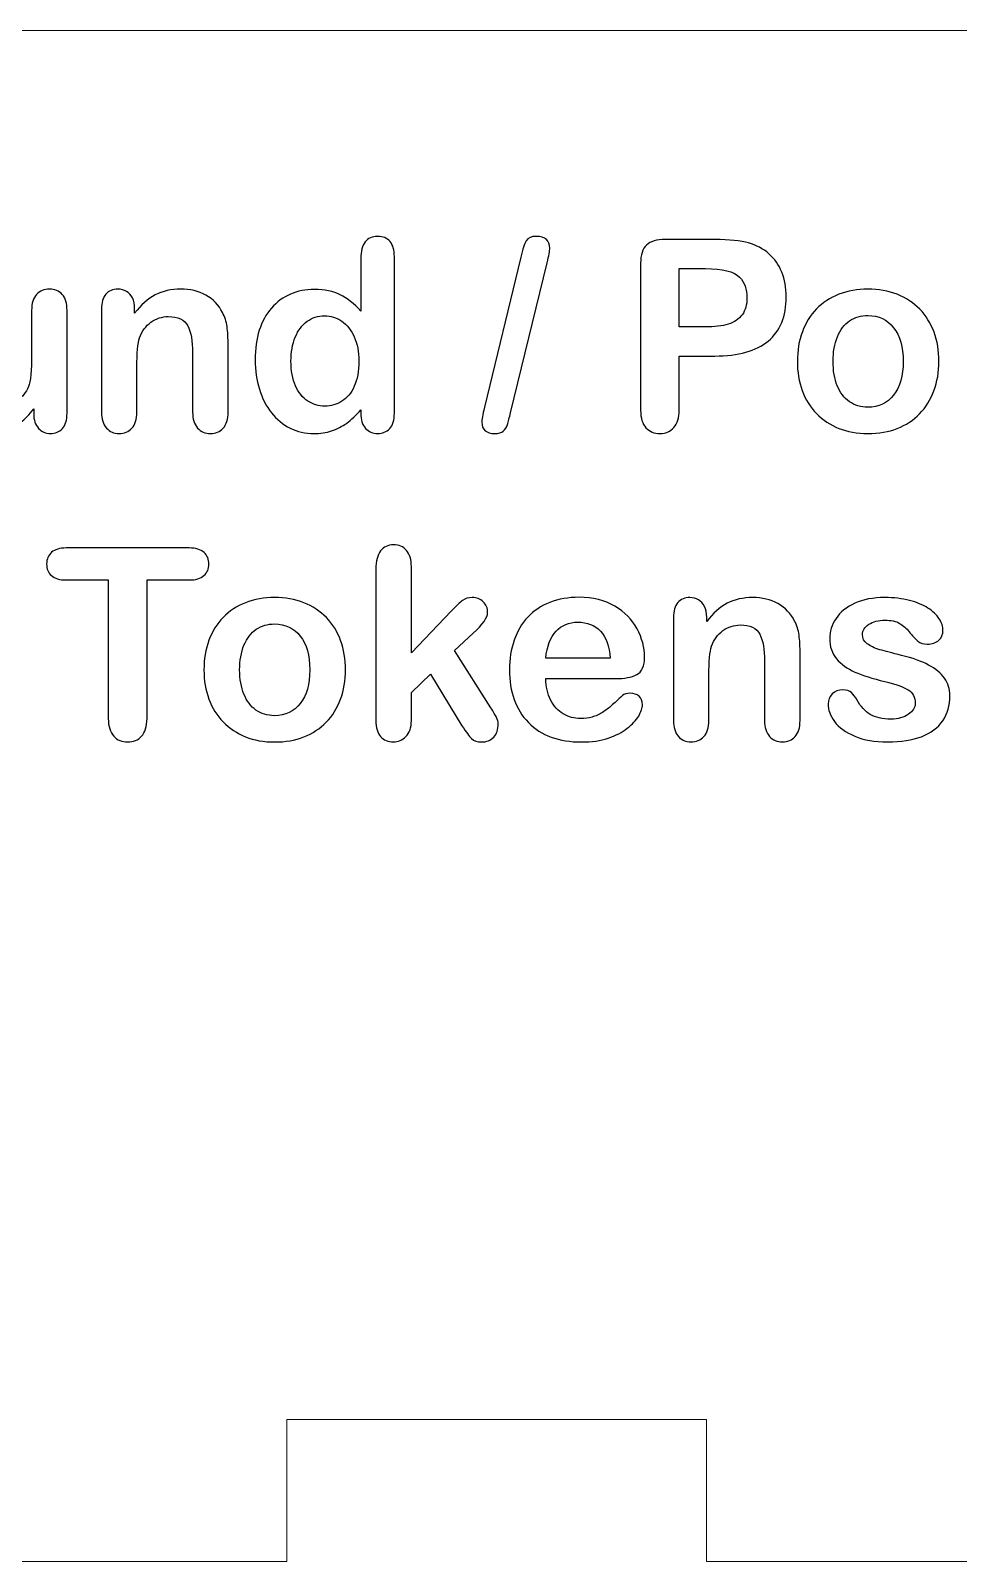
# Model space of a CAD drawing. Header units: inches. Extents: x -11.2 to 11.8, y -8.6 to 8.5.
# Drawn here: x -7.697 to -6.879, y -3.816 to -2.466 of the extents above; entities that cross this region are included whole.
import ezdxf

# ---------------------------------------------------------------- set-up
doc = ezdxf.new("R2010")
doc.units = ezdxf.units.IN
doc.header["$MEASUREMENT"] = 0
doc.layers.add('Tiny token holder', color=7, linetype='Continuous')

msp = doc.modelspace()

# ---------------------------------------------------------------- linework, layer by layer
at = {"layer": 'Tiny token holder', "color": 240, "lineweight": 9}
msp.add_open_spline([(-8.2114, -3.6911), (-8.2114, -3.6911), (-7.8414, -3.6911), (-7.8414, -3.6911), (-7.8414, -3.6911), (-7.8414, -3.6911), (-7.8414, -3.8161), (-7.8414, -3.8161), (-7.8414, -3.8161), (-7.8414, -3.8161), (-7.4714, -3.8161), (-7.4714, -3.8161), (-7.4714, -3.8161), (-7.4714, -3.8161), (-7.4714, -3.6911), (-7.4714, -3.6911), (-7.4714, -3.6911), (-7.4714, -3.6911), (-7.1014, -3.6911), (-7.1014, -3.6911), (-7.1014, -3.6911), (-7.1014, -3.6911), (-7.1014, -3.8161), (-7.1014, -3.8161), (-7.1014, -3.8161), (-7.1014, -3.8161), (-6.7314, -3.8161), (-6.7314, -3.8161), (-6.7314, -3.8161), (-6.7314, -3.8161), (-6.7314, -3.6911), (-6.7314, -3.6911), (-6.7314, -3.6911), (-6.7314, -3.6911), (-6.3614, -3.6911), (-6.3614, -3.6911), (-6.3614, -3.6911), (-6.3614, -3.6911), (-6.3614, -3.8161), (-6.3614, -3.8161), (-6.3614, -3.8161), (-6.3614, -3.8161), (-6.1864, -3.8161), (-6.1864, -3.8161), (-6.1864, -3.8161), (-6.1864, -3.8161), (-6.0614, -3.8161), (-6.0614, -3.8161), (-6.0614, -3.8161), (-6.0614, -3.8161), (-6.0614, -3.6911), (-6.0614, -3.6911), (-6.0614, -3.6911), (-6.0614, -3.6911), (-6.0614, -3.2631), (-6.0614, -3.2631), (-6.0614, -3.2631), (-6.0614, -3.2631), (-6.1864, -3.2631), (-6.1864, -3.2631), (-6.1864, -3.2631), (-6.1864, -3.2631), (-6.1864, -2.8931), (-6.1864, -2.8931), (-6.1864, -2.8931), (-6.1864, -2.8931), (-6.0614, -2.8931), (-6.0614, -2.8931), (-6.0614, -2.8931), (-6.0614, -2.8931), (-6.0614, -2.4661), (-6.0614, -2.4661), (-6.0614, -2.4661), (-6.0614, -2.4661), (-6.1864, -2.4661), (-6.1864, -2.4661), (-6.1864, -2.4661), (-6.1864, -2.4661), (-8.3864, -2.4661), (-8.3864, -2.4661), (-8.3864, -2.4661), (-8.3864, -2.4661), (-8.5114, -2.4661), (-8.5114, -2.4661), (-8.5114, -2.4661), (-8.5114, -2.4661), (-8.5114, -2.8931), (-8.5114, -2.8931), (-8.5114, -2.8931), (-8.5114, -2.8931), (-8.3864, -2.8931), (-8.3864, -2.8931), (-8.3864, -2.8931), (-8.3864, -2.8931), (-8.3864, -3.2631), (-8.3864, -3.2631), (-8.3864, -3.2631), (-8.3864, -3.2631), (-8.5114, -3.2631), (-8.5114, -3.2631), (-8.5114, -3.2631), (-8.5114, -3.2631), (-8.5114, -3.6911), (-8.5114, -3.6911), (-8.5114, -3.6911), (-8.5114, -3.6911), (-8.5114, -3.8161), (-8.5114, -3.8161), (-8.5114, -3.8161), (-8.5114, -3.8161), (-8.3864, -3.8161), (-8.3864, -3.8161), (-8.3864, -3.8161), (-8.3864, -3.8161), (-8.2114, -3.8161), (-8.2114, -3.8161), (-8.2114, -3.8161), (-8.2114, -3.8161), (-8.2114, -3.6911), (-8.2114, -3.6911)], degree=3, knots=[0, 0, 0, 0, 0.032258, 0.032258, 0.032258, 0.032258, 0.064516, 0.064516, 0.064516, 0.064516, 0.096774, 0.096774, 0.096774, 0.096774, 0.129032, 0.129032, 0.129032, 0.129032, 0.16129, 0.16129, 0.16129, 0.16129, 0.193548, 0.193548, 0.193548, 0.193548, 0.225806, 0.225806, 0.225806, 0.225806, 0.258065, 0.258065, 0.258065, 0.258065, 0.290323, 0.290323, 0.290323, 0.290323, 0.322581, 0.322581, 0.322581, 0.322581, 0.354839, 0.354839, 0.354839, 0.354839, 0.387097, 0.387097, 0.387097, 0.387097, 0.419355, 0.419355, 0.419355, 0.419355, 0.451613, 0.451613, 0.451613, 0.451613, 0.483871, 0.483871, 0.483871, 0.483871, 0.516129, 0.516129, 0.516129, 0.516129, 0.548387, 0.548387, 0.548387, 0.548387, 0.580645, 0.580645, 0.580645, 0.580645, 0.612903, 0.612903, 0.612903, 0.612903, 0.645161, 0.645161, 0.645161, 0.645161, 0.677419, 0.677419, 0.677419, 0.677419, 0.709677, 0.709677, 0.709677, 0.709677, 0.741935, 0.741935, 0.741935, 0.741935, 0.774194, 0.774194, 0.774194, 0.774194, 0.806452, 0.806452, 0.806452, 0.806452, 0.83871, 0.83871, 0.83871, 0.83871, 0.870968, 0.870968, 0.870968, 0.870968, 0.903226, 0.903226, 0.903226, 0.903226, 0.935484, 0.935484, 0.935484, 0.935484, 1, 1, 1, 1], dxfattribs=at)
at = {"layer": 'Tiny token holder', "color": 250}
for points, knots in [([(-7.4062, -2.8036), (-7.4062, -2.8036), (-7.4062, -2.8005), (-7.4062, -2.8005), (-7.4062, -2.8005), (-7.4104, -2.8053), (-7.4145, -2.8093), (-7.4186, -2.8123), (-7.4186, -2.8123), (-7.4227, -2.8153), (-7.4272, -2.8176), (-7.432, -2.8192), (-7.432, -2.8192), (-7.4367, -2.8207), (-7.4419, -2.8215), (-7.4476, -2.8215), (-7.4476, -2.8215), (-7.4551, -2.8215), (-7.462, -2.8199), (-7.4684, -2.8167), (-7.4684, -2.8167), (-7.4748, -2.8136), (-7.4804, -2.8091), (-7.485, -2.8031), (-7.485, -2.8031), (-7.4897, -2.7973), (-7.4932, -2.7903), (-7.4956, -2.7824), (-7.4956, -2.7824), (-7.498, -2.7744), (-7.4993, -2.7658), (-7.4993, -2.7566), (-7.4993, -2.7566), (-7.4993, -2.737), (-7.4945, -2.7217), (-7.4849, -2.7108), (-7.4849, -2.7108), (-7.4754, -2.6999), (-7.4627, -2.6944), (-7.4472, -2.6944), (-7.4472, -2.6944), (-7.4381, -2.6944), (-7.4305, -2.6959), (-7.4243, -2.699), (-7.4243, -2.699), (-7.4181, -2.7021), (-7.4121, -2.7069), (-7.4062, -2.7134), (-7.4062, -2.7134), (-7.4062, -2.7134), (-7.4062, -2.6671), (-7.4062, -2.6671), (-7.4062, -2.6671), (-7.4062, -2.6607), (-7.4049, -2.6558), (-7.4023, -2.6525), (-7.4023, -2.6525), (-7.3998, -2.6493), (-7.3961, -2.6476), (-7.3914, -2.6476), (-7.3914, -2.6476), (-7.3866, -2.6476), (-7.383, -2.6491), (-7.3804, -2.6521), (-7.3804, -2.6521), (-7.3779, -2.6552), (-7.3766, -2.6596), (-7.3766, -2.6655), (-7.3766, -2.6655), (-7.3766, -2.6655), (-7.3766, -2.8036), (-7.3766, -2.8036), (-7.3766, -2.8036), (-7.3766, -2.8096), (-7.3779, -2.8141), (-7.3807, -2.8171), (-7.3807, -2.8171), (-7.3835, -2.82), (-7.387, -2.8215), (-7.3914, -2.8215), (-7.3914, -2.8215), (-7.3956, -2.8215), (-7.3992, -2.82), (-7.402, -2.8169), (-7.402, -2.8169), (-7.4048, -2.8138), (-7.4062, -2.8093), (-7.4062, -2.8036)], [0, 0, 0, 0, 0.043478, 0.043478, 0.043478, 0.043478, 0.086957, 0.086957, 0.086957, 0.086957, 0.130435, 0.130435, 0.130435, 0.130435, 0.173913, 0.173913, 0.173913, 0.173913, 0.217391, 0.217391, 0.217391, 0.217391, 0.26087, 0.26087, 0.26087, 0.26087, 0.304348, 0.304348, 0.304348, 0.304348, 0.347826, 0.347826, 0.347826, 0.347826, 0.391304, 0.391304, 0.391304, 0.391304, 0.434783, 0.434783, 0.434783, 0.434783, 0.478261, 0.478261, 0.478261, 0.478261, 0.521739, 0.521739, 0.521739, 0.521739, 0.565217, 0.565217, 0.565217, 0.565217, 0.608696, 0.608696, 0.608696, 0.608696, 0.652174, 0.652174, 0.652174, 0.652174, 0.695652, 0.695652, 0.695652, 0.695652, 0.73913, 0.73913, 0.73913, 0.73913, 0.782609, 0.782609, 0.782609, 0.782609, 0.826087, 0.826087, 0.826087, 0.826087, 0.869565, 0.869565, 0.869565, 0.869565, 0.913043, 0.913043, 0.913043, 0.913043, 1, 1, 1, 1]), ([(-7.242, -2.6709), (-7.242, -2.6709), (-7.2741, -2.8031), (-7.2741, -2.8031), (-7.2741, -2.8031), (-7.2752, -2.8075), (-7.2761, -2.811), (-7.2769, -2.8135), (-7.2769, -2.8135), (-7.2777, -2.816), (-7.279, -2.818), (-7.2806, -2.8194), (-7.2806, -2.8194), (-7.2822, -2.8208), (-7.2846, -2.8215), (-7.2878, -2.8215), (-7.2878, -2.8215), (-7.2956, -2.8215), (-7.2995, -2.8182), (-7.2995, -2.8114), (-7.2995, -2.8114), (-7.2995, -2.8097), (-7.2987, -2.8053), (-7.2972, -2.7982), (-7.2972, -2.7982), (-7.2972, -2.7982), (-7.2652, -2.666), (-7.2652, -2.666), (-7.2652, -2.666), (-7.2635, -2.6589), (-7.2619, -2.6541), (-7.2604, -2.6515), (-7.2604, -2.6515), (-7.2588, -2.6489), (-7.2558, -2.6476), (-7.2514, -2.6476), (-7.2514, -2.6476), (-7.2475, -2.6476), (-7.2446, -2.6485), (-7.2426, -2.6503), (-7.2426, -2.6503), (-7.2406, -2.6522), (-7.2396, -2.6547), (-7.2396, -2.6579), (-7.2396, -2.6579), (-7.2396, -2.6603), (-7.2404, -2.6646), (-7.242, -2.6709)], [0, 0, 0, 0, 0.076923, 0.076923, 0.076923, 0.076923, 0.153846, 0.153846, 0.153846, 0.153846, 0.230769, 0.230769, 0.230769, 0.230769, 0.307692, 0.307692, 0.307692, 0.307692, 0.384615, 0.384615, 0.384615, 0.384615, 0.461538, 0.461538, 0.461538, 0.461538, 0.538462, 0.538462, 0.538462, 0.538462, 0.615385, 0.615385, 0.615385, 0.615385, 0.692308, 0.692308, 0.692308, 0.692308, 0.769231, 0.769231, 0.769231, 0.769231, 0.846154, 0.846154, 0.846154, 0.846154, 1, 1, 1, 1]), ([(-7.0942, -2.7531), (-7.0942, -2.7531), (-7.1254, -2.7531), (-7.1254, -2.7531), (-7.1254, -2.7531), (-7.1254, -2.7531), (-7.1254, -2.8008), (-7.1254, -2.8008), (-7.1254, -2.8008), (-7.1254, -2.8076), (-7.127, -2.8127), (-7.1302, -2.8162), (-7.1302, -2.8162), (-7.1334, -2.8198), (-7.1375, -2.8215), (-7.1423, -2.8215), (-7.1423, -2.8215), (-7.1475, -2.8215), (-7.1516, -2.8198), (-7.1548, -2.8163), (-7.1548, -2.8163), (-7.1579, -2.8128), (-7.1595, -2.8077), (-7.1595, -2.801), (-7.1595, -2.801), (-7.1595, -2.801), (-7.1595, -2.6713), (-7.1595, -2.6713), (-7.1595, -2.6713), (-7.1595, -2.6638), (-7.1577, -2.6585), (-7.1543, -2.6552), (-7.1543, -2.6552), (-7.1508, -2.652), (-7.1454, -2.6504), (-7.1379, -2.6504), (-7.1379, -2.6504), (-7.1379, -2.6504), (-7.0942, -2.6504), (-7.0942, -2.6504), (-7.0942, -2.6504), (-7.0812, -2.6504), (-7.0713, -2.6514), (-7.0643, -2.6534), (-7.0643, -2.6534), (-7.0574, -2.6553), (-7.0515, -2.6585), (-7.0464, -2.6629), (-7.0464, -2.6629), (-7.0414, -2.6674), (-7.0376, -2.6728), (-7.035, -2.6792), (-7.035, -2.6792), (-7.0324, -2.6856), (-7.0311, -2.6929), (-7.0311, -2.7009), (-7.0311, -2.7009), (-7.0311, -2.7181), (-7.0364, -2.731), (-7.047, -2.7399), (-7.047, -2.7399), (-7.0575, -2.7487), (-7.0732, -2.7531), (-7.0942, -2.7531)], [0, 0, 0, 0, 0.058824, 0.058824, 0.058824, 0.058824, 0.117647, 0.117647, 0.117647, 0.117647, 0.176471, 0.176471, 0.176471, 0.176471, 0.235294, 0.235294, 0.235294, 0.235294, 0.294118, 0.294118, 0.294118, 0.294118, 0.352941, 0.352941, 0.352941, 0.352941, 0.411765, 0.411765, 0.411765, 0.411765, 0.470588, 0.470588, 0.470588, 0.470588, 0.529412, 0.529412, 0.529412, 0.529412, 0.588235, 0.588235, 0.588235, 0.588235, 0.647059, 0.647059, 0.647059, 0.647059, 0.705882, 0.705882, 0.705882, 0.705882, 0.764706, 0.764706, 0.764706, 0.764706, 0.823529, 0.823529, 0.823529, 0.823529, 0.882353, 0.882353, 0.882353, 0.882353, 1, 1, 1, 1]), ([(-7.1024, -2.676), (-7.1024, -2.676), (-7.1254, -2.676), (-7.1254, -2.676), (-7.1254, -2.676), (-7.1254, -2.676), (-7.1254, -2.7275), (-7.1254, -2.7275), (-7.1254, -2.7275), (-7.1254, -2.7275), (-7.1024, -2.7275), (-7.1024, -2.7275), (-7.1024, -2.7275), (-7.0944, -2.7275), (-7.0877, -2.7266), (-7.0822, -2.725), (-7.0822, -2.725), (-7.0769, -2.7233), (-7.0728, -2.7205), (-7.0699, -2.7167), (-7.0699, -2.7167), (-7.0671, -2.7129), (-7.0657, -2.7079), (-7.0657, -2.7017), (-7.0657, -2.7017), (-7.0657, -2.6942), (-7.0679, -2.6882), (-7.0722, -2.6835), (-7.0722, -2.6835), (-7.0771, -2.6786), (-7.0872, -2.676), (-7.1024, -2.676)], [0, 0, 0, 0, 0.111111, 0.111111, 0.111111, 0.111111, 0.222222, 0.222222, 0.222222, 0.222222, 0.333333, 0.333333, 0.333333, 0.333333, 0.444444, 0.444444, 0.444444, 0.444444, 0.555556, 0.555556, 0.555556, 0.555556, 0.666667, 0.666667, 0.666667, 0.666667, 0.777778, 0.777778, 0.777778, 0.777778, 1, 1, 1, 1]), ([(-7.6946, -2.8039), (-7.6946, -2.8039), (-7.6946, -2.7998), (-7.6946, -2.7998), (-7.6946, -2.7998), (-7.6984, -2.8046), (-7.7023, -2.8086), (-7.7064, -2.8118), (-7.7064, -2.8118), (-7.7105, -2.815), (-7.715, -2.8174), (-7.7199, -2.8189), (-7.7199, -2.8189), (-7.7248, -2.8205), (-7.7304, -2.8213), (-7.7367, -2.8213), (-7.7367, -2.8213), (-7.7443, -2.8213), (-7.751, -2.8197), (-7.757, -2.8166), (-7.757, -2.8166), (-7.763, -2.8135), (-7.7677, -2.8091), (-7.771, -2.8036), (-7.771, -2.8036), (-7.7749, -2.797), (-7.7768, -2.7874), (-7.7768, -2.7749), (-7.7768, -2.7749), (-7.7768, -2.7749), (-7.7768, -2.7129), (-7.7768, -2.7129), (-7.7768, -2.7129), (-7.7768, -2.7066), (-7.7754, -2.7019), (-7.7726, -2.6988), (-7.7726, -2.6988), (-7.7698, -2.6957), (-7.766, -2.6941), (-7.7613, -2.6941), (-7.7613, -2.6941), (-7.7566, -2.6941), (-7.7528, -2.6957), (-7.7499, -2.6988), (-7.7499, -2.6988), (-7.747, -2.702), (-7.7456, -2.7066), (-7.7456, -2.7129), (-7.7456, -2.7129), (-7.7456, -2.7129), (-7.7456, -2.763), (-7.7456, -2.763), (-7.7456, -2.763), (-7.7456, -2.7702), (-7.7449, -2.7764), (-7.7437, -2.7813), (-7.7437, -2.7813), (-7.7425, -2.7862), (-7.7403, -2.7901), (-7.7371, -2.7929), (-7.7371, -2.7929), (-7.734, -2.7957), (-7.7296, -2.7971), (-7.7242, -2.7971), (-7.7242, -2.7971), (-7.7189, -2.7971), (-7.7139, -2.7955), (-7.7093, -2.7924), (-7.7093, -2.7924), (-7.7046, -2.7892), (-7.7012, -2.7851), (-7.6991, -2.7801), (-7.6991, -2.7801), (-7.6973, -2.7757), (-7.6964, -2.7659), (-7.6964, -2.7509), (-7.6964, -2.7509), (-7.6964, -2.7509), (-7.6964, -2.7129), (-7.6964, -2.7129), (-7.6964, -2.7129), (-7.6964, -2.7066), (-7.695, -2.702), (-7.6921, -2.6988), (-7.6921, -2.6988), (-7.6891, -2.6957), (-7.6854, -2.6941), (-7.6807, -2.6941), (-7.6807, -2.6941), (-7.676, -2.6941), (-7.6723, -2.6957), (-7.6694, -2.6988), (-7.6694, -2.6988), (-7.6666, -2.7019), (-7.6652, -2.7066), (-7.6652, -2.7129), (-7.6652, -2.7129), (-7.6652, -2.7129), (-7.6652, -2.8036), (-7.6652, -2.8036), (-7.6652, -2.8036), (-7.6652, -2.8096), (-7.6665, -2.814), (-7.6692, -2.8171), (-7.6692, -2.8171), (-7.672, -2.82), (-7.6755, -2.8215), (-7.6798, -2.8215), (-7.6798, -2.8215), (-7.6841, -2.8215), (-7.6876, -2.82), (-7.6904, -2.8169), (-7.6904, -2.8169), (-7.6932, -2.8138), (-7.6946, -2.8094), (-7.6946, -2.8039)], [0, 0, 0, 0, 0.033333, 0.033333, 0.033333, 0.033333, 0.066667, 0.066667, 0.066667, 0.066667, 0.1, 0.1, 0.1, 0.1, 0.133333, 0.133333, 0.133333, 0.133333, 0.166667, 0.166667, 0.166667, 0.166667, 0.2, 0.2, 0.2, 0.2, 0.233333, 0.233333, 0.233333, 0.233333, 0.266667, 0.266667, 0.266667, 0.266667, 0.3, 0.3, 0.3, 0.3, 0.333333, 0.333333, 0.333333, 0.333333, 0.366667, 0.366667, 0.366667, 0.366667, 0.4, 0.4, 0.4, 0.4, 0.433333, 0.433333, 0.433333, 0.433333, 0.466667, 0.466667, 0.466667, 0.466667, 0.5, 0.5, 0.5, 0.5, 0.533333, 0.533333, 0.533333, 0.533333, 0.566667, 0.566667, 0.566667, 0.566667, 0.6, 0.6, 0.6, 0.6, 0.633333, 0.633333, 0.633333, 0.633333, 0.666667, 0.666667, 0.666667, 0.666667, 0.7, 0.7, 0.7, 0.7, 0.733333, 0.733333, 0.733333, 0.733333, 0.766667, 0.766667, 0.766667, 0.766667, 0.8, 0.8, 0.8, 0.8, 0.833333, 0.833333, 0.833333, 0.833333, 0.866667, 0.866667, 0.866667, 0.866667, 0.9, 0.9, 0.9, 0.9, 0.933333, 0.933333, 0.933333, 0.933333, 1, 1, 1, 1]), ([(-7.6056, -2.7115), (-7.6056, -2.7115), (-7.6056, -2.7153), (-7.6056, -2.7153), (-7.6056, -2.7153), (-7.6, -2.708), (-7.594, -2.7026), (-7.5875, -2.6992), (-7.5875, -2.6992), (-7.5809, -2.6958), (-7.5734, -2.6941), (-7.5649, -2.6941), (-7.5649, -2.6941), (-7.5566, -2.6941), (-7.5493, -2.6959), (-7.5427, -2.6995), (-7.5427, -2.6995), (-7.5362, -2.7031), (-7.5314, -2.7082), (-7.5282, -2.7148), (-7.5282, -2.7148), (-7.5261, -2.7186), (-7.5248, -2.7227), (-7.5241, -2.7272), (-7.5241, -2.7272), (-7.5235, -2.7316), (-7.5232, -2.7373), (-7.5232, -2.7442), (-7.5232, -2.7442), (-7.5232, -2.7442), (-7.5232, -2.8025), (-7.5232, -2.8025), (-7.5232, -2.8025), (-7.5232, -2.8088), (-7.5247, -2.8135), (-7.5275, -2.8167), (-7.5275, -2.8167), (-7.5304, -2.8199), (-7.5342, -2.8215), (-7.5387, -2.8215), (-7.5387, -2.8215), (-7.5434, -2.8215), (-7.5472, -2.8199), (-7.5501, -2.8166), (-7.5501, -2.8166), (-7.553, -2.8133), (-7.5545, -2.8086), (-7.5545, -2.8025), (-7.5545, -2.8025), (-7.5545, -2.8025), (-7.5545, -2.7502), (-7.5545, -2.7502), (-7.5545, -2.7502), (-7.5545, -2.7399), (-7.5559, -2.732), (-7.5588, -2.7265), (-7.5588, -2.7265), (-7.5616, -2.7211), (-7.5674, -2.7183), (-7.5759, -2.7183), (-7.5759, -2.7183), (-7.5815, -2.7183), (-7.5866, -2.72), (-7.5912, -2.7233), (-7.5912, -2.7233), (-7.5958, -2.7266), (-7.5992, -2.7312), (-7.6013, -2.7371), (-7.6013, -2.7371), (-7.6028, -2.7417), (-7.6036, -2.7504), (-7.6036, -2.7632), (-7.6036, -2.7632), (-7.6036, -2.7632), (-7.6036, -2.8025), (-7.6036, -2.8025), (-7.6036, -2.8025), (-7.6036, -2.8088), (-7.6051, -2.8136), (-7.608, -2.8167), (-7.608, -2.8167), (-7.611, -2.8199), (-7.6148, -2.8215), (-7.6194, -2.8215), (-7.6194, -2.8215), (-7.6239, -2.8215), (-7.6276, -2.8199), (-7.6305, -2.8166), (-7.6305, -2.8166), (-7.6334, -2.8133), (-7.6349, -2.8086), (-7.6349, -2.8025), (-7.6349, -2.8025), (-7.6349, -2.8025), (-7.6349, -2.7119), (-7.6349, -2.7119), (-7.6349, -2.7119), (-7.6349, -2.706), (-7.6336, -2.7015), (-7.631, -2.6986), (-7.631, -2.6986), (-7.6284, -2.6956), (-7.6248, -2.6941), (-7.6203, -2.6941), (-7.6203, -2.6941), (-7.6176, -2.6941), (-7.6151, -2.6948), (-7.6129, -2.6961), (-7.6129, -2.6961), (-7.6106, -2.6974), (-7.6089, -2.6994), (-7.6076, -2.7019), (-7.6076, -2.7019), (-7.6062, -2.7045), (-7.6056, -2.7077), (-7.6056, -2.7115)], [0, 0, 0, 0, 0.033333, 0.033333, 0.033333, 0.033333, 0.066667, 0.066667, 0.066667, 0.066667, 0.1, 0.1, 0.1, 0.1, 0.133333, 0.133333, 0.133333, 0.133333, 0.166667, 0.166667, 0.166667, 0.166667, 0.2, 0.2, 0.2, 0.2, 0.233333, 0.233333, 0.233333, 0.233333, 0.266667, 0.266667, 0.266667, 0.266667, 0.3, 0.3, 0.3, 0.3, 0.333333, 0.333333, 0.333333, 0.333333, 0.366667, 0.366667, 0.366667, 0.366667, 0.4, 0.4, 0.4, 0.4, 0.433333, 0.433333, 0.433333, 0.433333, 0.466667, 0.466667, 0.466667, 0.466667, 0.5, 0.5, 0.5, 0.5, 0.533333, 0.533333, 0.533333, 0.533333, 0.566667, 0.566667, 0.566667, 0.566667, 0.6, 0.6, 0.6, 0.6, 0.633333, 0.633333, 0.633333, 0.633333, 0.666667, 0.666667, 0.666667, 0.666667, 0.7, 0.7, 0.7, 0.7, 0.733333, 0.733333, 0.733333, 0.733333, 0.766667, 0.766667, 0.766667, 0.766667, 0.8, 0.8, 0.8, 0.8, 0.833333, 0.833333, 0.833333, 0.833333, 0.866667, 0.866667, 0.866667, 0.866667, 0.9, 0.9, 0.9, 0.9, 0.933333, 0.933333, 0.933333, 0.933333, 1, 1, 1, 1]), ([(-6.8965, -2.7579), (-6.8965, -2.7672), (-6.8979, -2.7758), (-6.9009, -2.7837), (-6.9009, -2.7837), (-6.9038, -2.7916), (-6.908, -2.7983), (-6.9135, -2.804), (-6.9135, -2.804), (-6.919, -2.8097), (-6.9256, -2.814), (-6.9332, -2.817), (-6.9332, -2.817), (-6.9409, -2.82), (-6.9495, -2.8215), (-6.9591, -2.8215), (-6.9591, -2.8215), (-6.9686, -2.8215), (-6.9771, -2.82), (-6.9847, -2.8169), (-6.9847, -2.8169), (-6.9922, -2.8139), (-6.9988, -2.8095), (-7.0044, -2.8038), (-7.0044, -2.8038), (-7.0099, -2.7981), (-7.0141, -2.7914), (-7.017, -2.7836), (-7.017, -2.7836), (-7.0198, -2.7758), (-7.0213, -2.7672), (-7.0213, -2.7578), (-7.0213, -2.7578), (-7.0213, -2.7484), (-7.0198, -2.7397), (-7.0169, -2.7318), (-7.0169, -2.7318), (-7.014, -2.7239), (-7.0099, -2.7172), (-7.0044, -2.7116), (-7.0044, -2.7116), (-6.999, -2.706), (-6.9924, -2.7017), (-6.9847, -2.6987), (-6.9847, -2.6987), (-6.977, -2.6957), (-6.9684, -2.6941), (-6.9591, -2.6941), (-6.9591, -2.6941), (-6.9496, -2.6941), (-6.941, -2.6957), (-6.9332, -2.6987), (-6.9332, -2.6987), (-6.9255, -2.7018), (-6.9189, -2.7062), (-6.9134, -2.7118), (-6.9134, -2.7118), (-6.9079, -2.7175), (-6.9037, -2.7242), (-6.9008, -2.7321), (-6.9008, -2.7321), (-6.8979, -2.7399), (-6.8965, -2.7485), (-6.8965, -2.7579)], [0, 0, 0, 0, 0.058824, 0.058824, 0.058824, 0.058824, 0.117647, 0.117647, 0.117647, 0.117647, 0.176471, 0.176471, 0.176471, 0.176471, 0.235294, 0.235294, 0.235294, 0.235294, 0.294118, 0.294118, 0.294118, 0.294118, 0.352941, 0.352941, 0.352941, 0.352941, 0.411765, 0.411765, 0.411765, 0.411765, 0.470588, 0.470588, 0.470588, 0.470588, 0.529412, 0.529412, 0.529412, 0.529412, 0.588235, 0.588235, 0.588235, 0.588235, 0.647059, 0.647059, 0.647059, 0.647059, 0.705882, 0.705882, 0.705882, 0.705882, 0.764706, 0.764706, 0.764706, 0.764706, 0.823529, 0.823529, 0.823529, 0.823529, 0.882353, 0.882353, 0.882353, 0.882353, 1, 1, 1, 1]), ([(-7.4678, -2.7576), (-7.4678, -2.7661), (-7.4664, -2.7733), (-7.4638, -2.7793), (-7.4638, -2.7793), (-7.4612, -2.7853), (-7.4576, -2.7898), (-7.453, -2.7928), (-7.453, -2.7928), (-7.4484, -2.7958), (-7.4434, -2.7973), (-7.4379, -2.7973), (-7.4379, -2.7973), (-7.4324, -2.7973), (-7.4274, -2.7959), (-7.4229, -2.793), (-7.4229, -2.793), (-7.4183, -2.7901), (-7.4147, -2.7858), (-7.412, -2.7798), (-7.412, -2.7798), (-7.4093, -2.7739), (-7.4079, -2.7665), (-7.4079, -2.7576), (-7.4079, -2.7576), (-7.4079, -2.7493), (-7.4093, -2.7422), (-7.412, -2.7362), (-7.412, -2.7362), (-7.4147, -2.7301), (-7.4184, -2.7256), (-7.423, -2.7224), (-7.423, -2.7224), (-7.4276, -2.7192), (-7.4327, -2.7176), (-7.4382, -2.7176), (-7.4382, -2.7176), (-7.4439, -2.7176), (-7.449, -2.7192), (-7.4535, -2.7225), (-7.4535, -2.7225), (-7.458, -2.7258), (-7.4615, -2.7304), (-7.464, -2.7365), (-7.464, -2.7365), (-7.4665, -2.7426), (-7.4678, -2.7496), (-7.4678, -2.7576)], [0, 0, 0, 0, 0.076923, 0.076923, 0.076923, 0.076923, 0.153846, 0.153846, 0.153846, 0.153846, 0.230769, 0.230769, 0.230769, 0.230769, 0.307692, 0.307692, 0.307692, 0.307692, 0.384615, 0.384615, 0.384615, 0.384615, 0.461538, 0.461538, 0.461538, 0.461538, 0.538462, 0.538462, 0.538462, 0.538462, 0.615385, 0.615385, 0.615385, 0.615385, 0.692308, 0.692308, 0.692308, 0.692308, 0.769231, 0.769231, 0.769231, 0.769231, 0.846154, 0.846154, 0.846154, 0.846154, 1, 1, 1, 1]), ([(-6.928, -2.7579), (-6.928, -2.7451), (-6.9308, -2.7352), (-6.9364, -2.7281), (-6.9364, -2.7281), (-6.9421, -2.721), (-6.9496, -2.7174), (-6.9591, -2.7174), (-6.9591, -2.7174), (-6.9652, -2.7174), (-6.9706, -2.719), (-6.9752, -2.7221), (-6.9752, -2.7221), (-6.9799, -2.7253), (-6.9835, -2.73), (-6.986, -2.7362), (-6.986, -2.7362), (-6.9886, -2.7424), (-6.9898, -2.7496), (-6.9898, -2.7579), (-6.9898, -2.7579), (-6.9898, -2.7661), (-6.9886, -2.7732), (-6.9861, -2.7793), (-6.9861, -2.7793), (-6.9836, -2.7854), (-6.9801, -2.7901), (-6.9754, -2.7934), (-6.9754, -2.7934), (-6.9708, -2.7966), (-6.9653, -2.7983), (-6.9591, -2.7983), (-6.9591, -2.7983), (-6.9496, -2.7983), (-6.9421, -2.7947), (-6.9364, -2.7875), (-6.9364, -2.7875), (-6.9308, -2.7804), (-6.928, -2.7705), (-6.928, -2.7579)], [0, 0, 0, 0, 0.090909, 0.090909, 0.090909, 0.090909, 0.181818, 0.181818, 0.181818, 0.181818, 0.272727, 0.272727, 0.272727, 0.272727, 0.363636, 0.363636, 0.363636, 0.363636, 0.454545, 0.454545, 0.454545, 0.454545, 0.545455, 0.545455, 0.545455, 0.545455, 0.636364, 0.636364, 0.636364, 0.636364, 0.727273, 0.727273, 0.727273, 0.727273, 0.818182, 0.818182, 0.818182, 0.818182, 1, 1, 1, 1]), ([(-7.5576, -2.9506), (-7.5576, -2.9506), (-7.5947, -2.9506), (-7.5947, -2.9506), (-7.5947, -2.9506), (-7.5947, -2.9506), (-7.5947, -3.0728), (-7.5947, -3.0728), (-7.5947, -3.0728), (-7.5947, -3.0798), (-7.5963, -3.085), (-7.5995, -3.0884), (-7.5995, -3.0884), (-7.6026, -3.0918), (-7.6067, -3.0935), (-7.6117, -3.0935), (-7.6117, -3.0935), (-7.6167, -3.0935), (-7.6209, -3.0918), (-7.624, -3.0883), (-7.624, -3.0883), (-7.6272, -3.0849), (-7.6288, -3.0797), (-7.6288, -3.0728), (-7.6288, -3.0728), (-7.6288, -3.0728), (-7.6288, -2.9506), (-7.6288, -2.9506), (-7.6288, -2.9506), (-7.6288, -2.9506), (-7.666, -2.9506), (-7.666, -2.9506), (-7.666, -2.9506), (-7.6718, -2.9506), (-7.6761, -2.9493), (-7.679, -2.9468), (-7.679, -2.9468), (-7.6818, -2.9442), (-7.6832, -2.9408), (-7.6832, -2.9366), (-7.6832, -2.9366), (-7.6832, -2.9322), (-7.6817, -2.9288), (-7.6788, -2.9262), (-7.6788, -2.9262), (-7.6759, -2.9237), (-7.6716, -2.9224), (-7.666, -2.9224), (-7.666, -2.9224), (-7.666, -2.9224), (-7.5576, -2.9224), (-7.5576, -2.9224), (-7.5576, -2.9224), (-7.5517, -2.9224), (-7.5473, -2.9237), (-7.5444, -2.9263), (-7.5444, -2.9263), (-7.5416, -2.929), (-7.5401, -2.9324), (-7.5401, -2.9366), (-7.5401, -2.9366), (-7.5401, -2.9408), (-7.5416, -2.9442), (-7.5445, -2.9468), (-7.5445, -2.9468), (-7.5474, -2.9493), (-7.5517, -2.9506), (-7.5576, -2.9506)], [0, 0, 0, 0, 0.055556, 0.055556, 0.055556, 0.055556, 0.111111, 0.111111, 0.111111, 0.111111, 0.166667, 0.166667, 0.166667, 0.166667, 0.222222, 0.222222, 0.222222, 0.222222, 0.277778, 0.277778, 0.277778, 0.277778, 0.333333, 0.333333, 0.333333, 0.333333, 0.388889, 0.388889, 0.388889, 0.388889, 0.444444, 0.444444, 0.444444, 0.444444, 0.5, 0.5, 0.5, 0.5, 0.555556, 0.555556, 0.555556, 0.555556, 0.611111, 0.611111, 0.611111, 0.611111, 0.666667, 0.666667, 0.666667, 0.666667, 0.722222, 0.722222, 0.722222, 0.722222, 0.777778, 0.777778, 0.777778, 0.777778, 0.833333, 0.833333, 0.833333, 0.833333, 0.888889, 0.888889, 0.888889, 0.888889, 1, 1, 1, 1]), ([(-7.317, -3.0792), (-7.317, -3.0792), (-7.3446, -3.0338), (-7.3446, -3.0338), (-7.3446, -3.0338), (-7.3446, -3.0338), (-7.3616, -3.0498), (-7.3616, -3.0498), (-7.3616, -3.0498), (-7.3616, -3.0498), (-7.3616, -3.0747), (-7.3616, -3.0747), (-7.3616, -3.0747), (-7.3616, -3.0807), (-7.3632, -3.0854), (-7.3664, -3.0887), (-7.3664, -3.0887), (-7.3696, -3.0919), (-7.3732, -3.0935), (-7.3774, -3.0935), (-7.3774, -3.0935), (-7.3822, -3.0935), (-7.386, -3.0919), (-7.3887, -3.0887), (-7.3887, -3.0887), (-7.3915, -3.0855), (-7.3929, -3.0807), (-7.3929, -3.0745), (-7.3929, -3.0745), (-7.3929, -3.0745), (-7.3929, -2.9409), (-7.3929, -2.9409), (-7.3929, -2.9409), (-7.3929, -2.934), (-7.3915, -2.9287), (-7.3888, -2.925), (-7.3888, -2.925), (-7.3862, -2.9214), (-7.3823, -2.9196), (-7.3774, -2.9196), (-7.3774, -2.9196), (-7.3725, -2.9196), (-7.3687, -2.9212), (-7.3659, -2.9245), (-7.3659, -2.9245), (-7.363, -2.9278), (-7.3616, -2.9327), (-7.3616, -2.9391), (-7.3616, -2.9391), (-7.3616, -2.9391), (-7.3616, -3.015), (-7.3616, -3.015), (-7.3616, -3.015), (-7.3616, -3.015), (-7.3264, -2.9781), (-7.3264, -2.9781), (-7.3264, -2.9781), (-7.322, -2.9735), (-7.3187, -2.9703), (-7.3164, -2.9686), (-7.3164, -2.9686), (-7.3141, -2.967), (-7.3113, -2.9661), (-7.308, -2.9661), (-7.308, -2.9661), (-7.3041, -2.9661), (-7.3009, -2.9674), (-7.2983, -2.9699), (-7.2983, -2.9699), (-7.2956, -2.9724), (-7.2944, -2.9755), (-7.2944, -2.9792), (-7.2944, -2.9792), (-7.2944, -2.9838), (-7.2986, -2.9899), (-7.3071, -2.9976), (-7.3071, -2.9976), (-7.3071, -2.9976), (-7.3237, -3.0128), (-7.3237, -3.0128), (-7.3237, -3.0128), (-7.3237, -3.0128), (-7.2916, -3.0633), (-7.2916, -3.0633), (-7.2916, -3.0633), (-7.2892, -3.0671), (-7.2875, -3.0699), (-7.2865, -3.0719), (-7.2865, -3.0719), (-7.2855, -3.0739), (-7.285, -3.0757), (-7.285, -3.0775), (-7.285, -3.0775), (-7.285, -3.0824), (-7.2863, -3.0864), (-7.289, -3.0892), (-7.289, -3.0892), (-7.2917, -3.0921), (-7.2953, -3.0935), (-7.2998, -3.0935), (-7.2998, -3.0935), (-7.3036, -3.0935), (-7.3065, -3.0925), (-7.3086, -3.0904), (-7.3086, -3.0904), (-7.3106, -3.0883), (-7.3134, -3.0846), (-7.317, -3.0792)], [0, 0, 0, 0, 0.035714, 0.035714, 0.035714, 0.035714, 0.071429, 0.071429, 0.071429, 0.071429, 0.107143, 0.107143, 0.107143, 0.107143, 0.142857, 0.142857, 0.142857, 0.142857, 0.178571, 0.178571, 0.178571, 0.178571, 0.214286, 0.214286, 0.214286, 0.214286, 0.25, 0.25, 0.25, 0.25, 0.285714, 0.285714, 0.285714, 0.285714, 0.321429, 0.321429, 0.321429, 0.321429, 0.357143, 0.357143, 0.357143, 0.357143, 0.392857, 0.392857, 0.392857, 0.392857, 0.428571, 0.428571, 0.428571, 0.428571, 0.464286, 0.464286, 0.464286, 0.464286, 0.5, 0.5, 0.5, 0.5, 0.535714, 0.535714, 0.535714, 0.535714, 0.571429, 0.571429, 0.571429, 0.571429, 0.607143, 0.607143, 0.607143, 0.607143, 0.642857, 0.642857, 0.642857, 0.642857, 0.678571, 0.678571, 0.678571, 0.678571, 0.714286, 0.714286, 0.714286, 0.714286, 0.75, 0.75, 0.75, 0.75, 0.785714, 0.785714, 0.785714, 0.785714, 0.821429, 0.821429, 0.821429, 0.821429, 0.857143, 0.857143, 0.857143, 0.857143, 0.892857, 0.892857, 0.892857, 0.892857, 0.928571, 0.928571, 0.928571, 0.928571, 1, 1, 1, 1]), ([(-7.4197, -3.0299), (-7.4197, -3.0392), (-7.4211, -3.0478), (-7.424, -3.0557), (-7.424, -3.0557), (-7.4269, -3.0636), (-7.4311, -3.0703), (-7.4367, -3.076), (-7.4367, -3.076), (-7.4421, -3.0816), (-7.4488, -3.086), (-7.4564, -3.089), (-7.4564, -3.089), (-7.464, -3.092), (-7.4727, -3.0935), (-7.4822, -3.0935), (-7.4822, -3.0935), (-7.4917, -3.0935), (-7.5003, -3.092), (-7.5078, -3.0889), (-7.5078, -3.0889), (-7.5154, -3.0859), (-7.522, -3.0815), (-7.5275, -3.0758), (-7.5275, -3.0758), (-7.5331, -3.0701), (-7.5373, -3.0634), (-7.5401, -3.0556), (-7.5401, -3.0556), (-7.543, -3.0478), (-7.5445, -3.0392), (-7.5445, -3.0298), (-7.5445, -3.0298), (-7.5445, -3.0203), (-7.543, -3.0117), (-7.5401, -3.0038), (-7.5401, -3.0038), (-7.5372, -2.9959), (-7.533, -2.9892), (-7.5276, -2.9836), (-7.5276, -2.9836), (-7.5221, -2.978), (-7.5156, -2.9737), (-7.5078, -2.9707), (-7.5078, -2.9707), (-7.5001, -2.9677), (-7.4916, -2.9661), (-7.4822, -2.9661), (-7.4822, -2.9661), (-7.4727, -2.9661), (-7.4641, -2.9677), (-7.4564, -2.9707), (-7.4564, -2.9707), (-7.4487, -2.9738), (-7.4421, -2.9782), (-7.4365, -2.9838), (-7.4365, -2.9838), (-7.431, -2.9895), (-7.4268, -2.9962), (-7.424, -3.0041), (-7.424, -3.0041), (-7.4211, -3.0118), (-7.4197, -3.0205), (-7.4197, -3.0299)], [0, 0, 0, 0, 0.058824, 0.058824, 0.058824, 0.058824, 0.117647, 0.117647, 0.117647, 0.117647, 0.176471, 0.176471, 0.176471, 0.176471, 0.235294, 0.235294, 0.235294, 0.235294, 0.294118, 0.294118, 0.294118, 0.294118, 0.352941, 0.352941, 0.352941, 0.352941, 0.411765, 0.411765, 0.411765, 0.411765, 0.470588, 0.470588, 0.470588, 0.470588, 0.529412, 0.529412, 0.529412, 0.529412, 0.588235, 0.588235, 0.588235, 0.588235, 0.647059, 0.647059, 0.647059, 0.647059, 0.705882, 0.705882, 0.705882, 0.705882, 0.764706, 0.764706, 0.764706, 0.764706, 0.823529, 0.823529, 0.823529, 0.823529, 0.882353, 0.882353, 0.882353, 0.882353, 1, 1, 1, 1]), ([(-7.1819, -3.0376), (-7.1819, -3.0376), (-7.2432, -3.0376), (-7.2432, -3.0376), (-7.2432, -3.0376), (-7.2431, -3.0447), (-7.2416, -3.051), (-7.2389, -3.0564), (-7.2389, -3.0564), (-7.2361, -3.0619), (-7.2324, -3.0659), (-7.2277, -3.0687), (-7.2277, -3.0687), (-7.2231, -3.0715), (-7.218, -3.0728), (-7.2124, -3.0728), (-7.2124, -3.0728), (-7.2087, -3.0728), (-7.2052, -3.0724), (-7.2021, -3.0715), (-7.2021, -3.0715), (-7.199, -3.0706), (-7.196, -3.0693), (-7.1931, -3.0674), (-7.1931, -3.0674), (-7.1902, -3.0655), (-7.1875, -3.0635), (-7.1851, -3.0614), (-7.1851, -3.0614), (-7.1826, -3.0592), (-7.1795, -3.0563), (-7.1756, -3.0526), (-7.1756, -3.0526), (-7.1739, -3.0513), (-7.1717, -3.0505), (-7.1687, -3.0505), (-7.1687, -3.0505), (-7.1655, -3.0505), (-7.1629, -3.0514), (-7.1609, -3.0532), (-7.1609, -3.0532), (-7.1589, -3.0549), (-7.1579, -3.0574), (-7.1579, -3.0607), (-7.1579, -3.0607), (-7.1579, -3.0635), (-7.159, -3.0668), (-7.1612, -3.0706), (-7.1612, -3.0706), (-7.1634, -3.0743), (-7.1668, -3.078), (-7.1713, -3.0814), (-7.1713, -3.0814), (-7.1757, -3.0849), (-7.1814, -3.0878), (-7.1881, -3.0901), (-7.1881, -3.0901), (-7.1949, -3.0924), (-7.2027, -3.0935), (-7.2115, -3.0935), (-7.2115, -3.0935), (-7.2316, -3.0935), (-7.2472, -3.0878), (-7.2584, -3.0763), (-7.2584, -3.0763), (-7.2696, -3.0648), (-7.2751, -3.0493), (-7.2751, -3.0296), (-7.2751, -3.0296), (-7.2751, -3.0203), (-7.2738, -3.0117), (-7.271, -3.0038), (-7.271, -3.0038), (-7.2683, -2.9959), (-7.2642, -2.9891), (-7.259, -2.9834), (-7.259, -2.9834), (-7.2537, -2.9778), (-7.2472, -2.9735), (-7.2395, -2.9704), (-7.2395, -2.9704), (-7.2318, -2.9674), (-7.2232, -2.9659), (-7.2138, -2.9659), (-7.2138, -2.9659), (-7.2015, -2.9659), (-7.191, -2.9685), (-7.1823, -2.9737), (-7.1823, -2.9737), (-7.1735, -2.9788), (-7.167, -2.9855), (-7.1626, -2.9937), (-7.1626, -2.9937), (-7.1582, -3.0019), (-7.156, -3.0102), (-7.156, -3.0187), (-7.156, -3.0187), (-7.156, -3.0266), (-7.1583, -3.0317), (-7.1628, -3.0341), (-7.1628, -3.0341), (-7.1673, -3.0364), (-7.1737, -3.0376), (-7.1819, -3.0376)], [0, 0, 0, 0, 0.037037, 0.037037, 0.037037, 0.037037, 0.074074, 0.074074, 0.074074, 0.074074, 0.111111, 0.111111, 0.111111, 0.111111, 0.148148, 0.148148, 0.148148, 0.148148, 0.185185, 0.185185, 0.185185, 0.185185, 0.222222, 0.222222, 0.222222, 0.222222, 0.259259, 0.259259, 0.259259, 0.259259, 0.296296, 0.296296, 0.296296, 0.296296, 0.333333, 0.333333, 0.333333, 0.333333, 0.37037, 0.37037, 0.37037, 0.37037, 0.407407, 0.407407, 0.407407, 0.407407, 0.444444, 0.444444, 0.444444, 0.444444, 0.481481, 0.481481, 0.481481, 0.481481, 0.518519, 0.518519, 0.518519, 0.518519, 0.555556, 0.555556, 0.555556, 0.555556, 0.592593, 0.592593, 0.592593, 0.592593, 0.62963, 0.62963, 0.62963, 0.62963, 0.666667, 0.666667, 0.666667, 0.666667, 0.703704, 0.703704, 0.703704, 0.703704, 0.740741, 0.740741, 0.740741, 0.740741, 0.777778, 0.777778, 0.777778, 0.777778, 0.814815, 0.814815, 0.814815, 0.814815, 0.851852, 0.851852, 0.851852, 0.851852, 0.888889, 0.888889, 0.888889, 0.888889, 0.925926, 0.925926, 0.925926, 0.925926, 1, 1, 1, 1]), ([(-7.1012, -2.9834), (-7.1012, -2.9834), (-7.1012, -2.9872), (-7.1012, -2.9872), (-7.1012, -2.9872), (-7.0957, -2.98), (-7.0897, -2.9746), (-7.0831, -2.9712), (-7.0831, -2.9712), (-7.0766, -2.9678), (-7.0691, -2.9661), (-7.0606, -2.9661), (-7.0606, -2.9661), (-7.0523, -2.9661), (-7.045, -2.9679), (-7.0384, -2.9715), (-7.0384, -2.9715), (-7.0319, -2.9751), (-7.0271, -2.9802), (-7.0238, -2.9868), (-7.0238, -2.9868), (-7.0218, -2.9906), (-7.0204, -2.9947), (-7.0198, -2.9992), (-7.0198, -2.9992), (-7.0192, -3.0036), (-7.0189, -3.0093), (-7.0189, -3.0162), (-7.0189, -3.0162), (-7.0189, -3.0162), (-7.0189, -3.0745), (-7.0189, -3.0745), (-7.0189, -3.0745), (-7.0189, -3.0807), (-7.0204, -3.0855), (-7.0232, -3.0887), (-7.0232, -3.0887), (-7.0261, -3.0919), (-7.0298, -3.0935), (-7.0344, -3.0935), (-7.0344, -3.0935), (-7.0391, -3.0935), (-7.0429, -3.0919), (-7.0458, -3.0886), (-7.0458, -3.0886), (-7.0487, -3.0853), (-7.0502, -3.0806), (-7.0502, -3.0745), (-7.0502, -3.0745), (-7.0502, -3.0745), (-7.0502, -3.0222), (-7.0502, -3.0222), (-7.0502, -3.0222), (-7.0502, -3.0119), (-7.0516, -3.004), (-7.0545, -2.9985), (-7.0545, -2.9985), (-7.0573, -2.9931), (-7.0631, -2.9903), (-7.0716, -2.9903), (-7.0716, -2.9903), (-7.0772, -2.9903), (-7.0823, -2.992), (-7.0869, -2.9953), (-7.0869, -2.9953), (-7.0915, -2.9986), (-7.0949, -3.0032), (-7.097, -3.0091), (-7.097, -3.0091), (-7.0985, -3.0137), (-7.0993, -3.0224), (-7.0993, -3.0352), (-7.0993, -3.0352), (-7.0993, -3.0352), (-7.0993, -3.0745), (-7.0993, -3.0745), (-7.0993, -3.0745), (-7.0993, -3.0808), (-7.1008, -3.0856), (-7.1037, -3.0887), (-7.1037, -3.0887), (-7.1067, -3.0919), (-7.1105, -3.0935), (-7.1151, -3.0935), (-7.1151, -3.0935), (-7.1196, -3.0935), (-7.1233, -3.0919), (-7.1262, -3.0886), (-7.1262, -3.0886), (-7.1291, -3.0853), (-7.1305, -3.0806), (-7.1305, -3.0745), (-7.1305, -3.0745), (-7.1305, -3.0745), (-7.1305, -2.9839), (-7.1305, -2.9839), (-7.1305, -2.9839), (-7.1305, -2.978), (-7.1293, -2.9735), (-7.1267, -2.9706), (-7.1267, -2.9706), (-7.124, -2.9676), (-7.1205, -2.9661), (-7.116, -2.9661), (-7.116, -2.9661), (-7.1133, -2.9661), (-7.1108, -2.9668), (-7.1086, -2.9681), (-7.1086, -2.9681), (-7.1063, -2.9694), (-7.1046, -2.9713), (-7.1032, -2.9739), (-7.1032, -2.9739), (-7.1019, -2.9765), (-7.1012, -2.9797), (-7.1012, -2.9834)], [0, 0, 0, 0, 0.033333, 0.033333, 0.033333, 0.033333, 0.066667, 0.066667, 0.066667, 0.066667, 0.1, 0.1, 0.1, 0.1, 0.133333, 0.133333, 0.133333, 0.133333, 0.166667, 0.166667, 0.166667, 0.166667, 0.2, 0.2, 0.2, 0.2, 0.233333, 0.233333, 0.233333, 0.233333, 0.266667, 0.266667, 0.266667, 0.266667, 0.3, 0.3, 0.3, 0.3, 0.333333, 0.333333, 0.333333, 0.333333, 0.366667, 0.366667, 0.366667, 0.366667, 0.4, 0.4, 0.4, 0.4, 0.433333, 0.433333, 0.433333, 0.433333, 0.466667, 0.466667, 0.466667, 0.466667, 0.5, 0.5, 0.5, 0.5, 0.533333, 0.533333, 0.533333, 0.533333, 0.566667, 0.566667, 0.566667, 0.566667, 0.6, 0.6, 0.6, 0.6, 0.633333, 0.633333, 0.633333, 0.633333, 0.666667, 0.666667, 0.666667, 0.666667, 0.7, 0.7, 0.7, 0.7, 0.733333, 0.733333, 0.733333, 0.733333, 0.766667, 0.766667, 0.766667, 0.766667, 0.8, 0.8, 0.8, 0.8, 0.833333, 0.833333, 0.833333, 0.833333, 0.866667, 0.866667, 0.866667, 0.866667, 0.9, 0.9, 0.9, 0.9, 0.933333, 0.933333, 0.933333, 0.933333, 1, 1, 1, 1]), ([(-6.8868, -3.0526), (-6.8868, -3.0612), (-6.8889, -3.0686), (-6.8931, -3.0748), (-6.8931, -3.0748), (-6.8973, -3.0809), (-6.9036, -3.0856), (-6.9118, -3.0888), (-6.9118, -3.0888), (-6.92, -3.0919), (-6.93, -3.0935), (-6.9418, -3.0935), (-6.9418, -3.0935), (-6.953, -3.0935), (-6.9627, -3.0918), (-6.9707, -3.0883), (-6.9707, -3.0883), (-6.9787, -3.0849), (-6.9846, -3.0806), (-6.9885, -3.0755), (-6.9885, -3.0755), (-6.9923, -3.0703), (-6.9942, -3.0652), (-6.9942, -3.0599), (-6.9942, -3.0599), (-6.9942, -3.0565), (-6.993, -3.0536), (-6.9905, -3.0511), (-6.9905, -3.0511), (-6.9881, -3.0487), (-6.985, -3.0475), (-6.9812, -3.0475), (-6.9812, -3.0475), (-6.9779, -3.0475), (-6.9754, -3.0483), (-6.9737, -3.0499), (-6.9737, -3.0499), (-6.9719, -3.0515), (-6.9702, -3.0537), (-6.9686, -3.0567), (-6.9686, -3.0567), (-6.9654, -3.0622), (-6.9616, -3.0664), (-6.9571, -3.0692), (-6.9571, -3.0692), (-6.9526, -3.0719), (-6.9465, -3.0733), (-6.9388, -3.0733), (-6.9388, -3.0733), (-6.9325, -3.0733), (-6.9274, -3.0719), (-6.9234, -3.0691), (-6.9234, -3.0691), (-6.9194, -3.0663), (-6.9174, -3.0631), (-6.9174, -3.0595), (-6.9174, -3.0595), (-6.9174, -3.054), (-6.9195, -3.05), (-6.9236, -3.0475), (-6.9236, -3.0475), (-6.9278, -3.0449), (-6.9347, -3.0425), (-6.9442, -3.0402), (-6.9442, -3.0402), (-6.955, -3.0375), (-6.9638, -3.0347), (-6.9705, -3.0318), (-6.9705, -3.0318), (-6.9773, -3.0288), (-6.9827, -3.0249), (-6.9868, -3.0201), (-6.9868, -3.0201), (-6.9908, -3.0153), (-6.9928, -3.0093), (-6.9928, -3.0023), (-6.9928, -3.0023), (-6.9928, -2.996), (-6.9909, -2.9901), (-6.9872, -2.9845), (-6.9872, -2.9845), (-6.9835, -2.9789), (-6.9779, -2.9745), (-6.9706, -2.9711), (-6.9706, -2.9711), (-6.9633, -2.9678), (-6.9545, -2.9661), (-6.9442, -2.9661), (-6.9442, -2.9661), (-6.9361, -2.9661), (-6.9288, -2.967), (-6.9224, -2.9686), (-6.9224, -2.9686), (-6.9159, -2.9703), (-6.9105, -2.9726), (-6.9062, -2.9754), (-6.9062, -2.9754), (-6.9018, -2.9783), (-6.8985, -2.9814), (-6.8963, -2.9849), (-6.8963, -2.9849), (-6.894, -2.9883), (-6.8929, -2.9916), (-6.8929, -2.995), (-6.8929, -2.995), (-6.8929, -2.9985), (-6.8941, -3.0015), (-6.8965, -3.0038), (-6.8965, -3.0038), (-6.8989, -3.0061), (-6.9024, -3.0072), (-6.9068, -3.0072), (-6.9068, -3.0072), (-6.91, -3.0072), (-6.9128, -3.0063), (-6.915, -3.0045), (-6.915, -3.0045), (-6.9173, -3.0026), (-6.9199, -2.9999), (-6.9228, -2.9962), (-6.9228, -2.9962), (-6.9251, -2.9932), (-6.9279, -2.9907), (-6.9311, -2.9889), (-6.9311, -2.9889), (-6.9343, -2.987), (-6.9387, -2.9861), (-6.9442, -2.9861), (-6.9442, -2.9861), (-6.9499, -2.9861), (-6.9546, -2.9873), (-6.9583, -2.9897), (-6.9583, -2.9897), (-6.962, -2.9921), (-6.9639, -2.9952), (-6.9639, -2.9988), (-6.9639, -2.9988), (-6.9639, -3.0021), (-6.9625, -3.0048), (-6.9598, -3.0068), (-6.9598, -3.0068), (-6.957, -3.0089), (-6.9533, -3.0107), (-6.9487, -3.0121), (-6.9487, -3.0121), (-6.944, -3.0135), (-6.9376, -3.0151), (-6.9294, -3.0171), (-6.9294, -3.0171), (-6.9197, -3.0195), (-6.9117, -3.0223), (-6.9056, -3.0256), (-6.9056, -3.0256), (-6.8994, -3.0289), (-6.8948, -3.0328), (-6.8916, -3.0373), (-6.8916, -3.0373), (-6.8884, -3.0418), (-6.8868, -3.0469), (-6.8868, -3.0526)], [0, 0, 0, 0, 0.02439, 0.02439, 0.02439, 0.02439, 0.04878, 0.04878, 0.04878, 0.04878, 0.073171, 0.073171, 0.073171, 0.073171, 0.097561, 0.097561, 0.097561, 0.097561, 0.121951, 0.121951, 0.121951, 0.121951, 0.146341, 0.146341, 0.146341, 0.146341, 0.170732, 0.170732, 0.170732, 0.170732, 0.195122, 0.195122, 0.195122, 0.195122, 0.219512, 0.219512, 0.219512, 0.219512, 0.243902, 0.243902, 0.243902, 0.243902, 0.268293, 0.268293, 0.268293, 0.268293, 0.292683, 0.292683, 0.292683, 0.292683, 0.317073, 0.317073, 0.317073, 0.317073, 0.341463, 0.341463, 0.341463, 0.341463, 0.365854, 0.365854, 0.365854, 0.365854, 0.390244, 0.390244, 0.390244, 0.390244, 0.414634, 0.414634, 0.414634, 0.414634, 0.439024, 0.439024, 0.439024, 0.439024, 0.463415, 0.463415, 0.463415, 0.463415, 0.487805, 0.487805, 0.487805, 0.487805, 0.512195, 0.512195, 0.512195, 0.512195, 0.536585, 0.536585, 0.536585, 0.536585, 0.560976, 0.560976, 0.560976, 0.560976, 0.585366, 0.585366, 0.585366, 0.585366, 0.609756, 0.609756, 0.609756, 0.609756, 0.634146, 0.634146, 0.634146, 0.634146, 0.658537, 0.658537, 0.658537, 0.658537, 0.682927, 0.682927, 0.682927, 0.682927, 0.707317, 0.707317, 0.707317, 0.707317, 0.731707, 0.731707, 0.731707, 0.731707, 0.756098, 0.756098, 0.756098, 0.756098, 0.780488, 0.780488, 0.780488, 0.780488, 0.804878, 0.804878, 0.804878, 0.804878, 0.829268, 0.829268, 0.829268, 0.829268, 0.853659, 0.853659, 0.853659, 0.853659, 0.878049, 0.878049, 0.878049, 0.878049, 0.902439, 0.902439, 0.902439, 0.902439, 0.926829, 0.926829, 0.926829, 0.926829, 0.95122, 0.95122, 0.95122, 0.95122, 1, 1, 1, 1]), ([(-7.4512, -3.0299), (-7.4512, -3.0171), (-7.454, -3.0072), (-7.4596, -3.0001), (-7.4596, -3.0001), (-7.4652, -2.993), (-7.4727, -2.9894), (-7.4822, -2.9894), (-7.4822, -2.9894), (-7.4884, -2.9894), (-7.4937, -2.991), (-7.4984, -2.9941), (-7.4984, -2.9941), (-7.5031, -2.9973), (-7.5067, -3.002), (-7.5092, -3.0082), (-7.5092, -3.0082), (-7.5117, -3.0144), (-7.513, -3.0216), (-7.513, -3.0299), (-7.513, -3.0299), (-7.513, -3.0381), (-7.5117, -3.0452), (-7.5092, -3.0513), (-7.5092, -3.0513), (-7.5067, -3.0574), (-7.5032, -3.0621), (-7.4986, -3.0654), (-7.4986, -3.0654), (-7.494, -3.0686), (-7.4885, -3.0703), (-7.4822, -3.0703), (-7.4822, -3.0703), (-7.4727, -3.0703), (-7.4652, -3.0667), (-7.4596, -3.0595), (-7.4596, -3.0595), (-7.454, -3.0524), (-7.4512, -3.0425), (-7.4512, -3.0299)], [0, 0, 0, 0, 0.090909, 0.090909, 0.090909, 0.090909, 0.181818, 0.181818, 0.181818, 0.181818, 0.272727, 0.272727, 0.272727, 0.272727, 0.363636, 0.363636, 0.363636, 0.363636, 0.454545, 0.454545, 0.454545, 0.454545, 0.545455, 0.545455, 0.545455, 0.545455, 0.636364, 0.636364, 0.636364, 0.636364, 0.727273, 0.727273, 0.727273, 0.727273, 0.818182, 0.818182, 0.818182, 0.818182, 1, 1, 1, 1]), ([(-7.2432, -3.0197), (-7.2432, -3.0197), (-7.1864, -3.0197), (-7.1864, -3.0197), (-7.1864, -3.0197), (-7.1871, -3.009), (-7.19, -3.001), (-7.195, -2.9957), (-7.195, -2.9957), (-7.2, -2.9904), (-7.2066, -2.9878), (-7.2148, -2.9878), (-7.2148, -2.9878), (-7.2226, -2.9878), (-7.229, -2.9905), (-7.234, -2.9958), (-7.234, -2.9958), (-7.239, -3.0012), (-7.2421, -3.0092), (-7.2432, -3.0197)], [0, 0, 0, 0, 0.166667, 0.166667, 0.166667, 0.166667, 0.333333, 0.333333, 0.333333, 0.333333, 0.5, 0.5, 0.5, 0.5, 0.666667, 0.666667, 0.666667, 0.666667, 1, 1, 1, 1])]:
    msp.add_open_spline(points, degree=3, knots=knots, dxfattribs=at)

doc.saveas('drawing.dxf')
